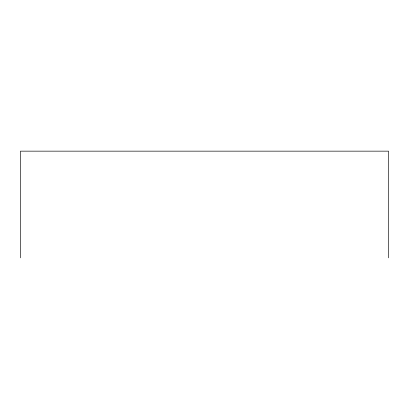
<?xml version="1.0" encoding="UTF-8"?>
<svg xmlns="http://www.w3.org/2000/svg" width="409" height="409" viewBox="0 0 409 409"><rect width="100%" height="100%" fill="white"/><g stroke="black" fill="none" stroke-linecap="round" stroke-linejoin="round"><path stroke-width="0.61" d="M388.55 257.849L388.55 151.151L20.45 151.151L20.45 257.849"/></g></svg>
